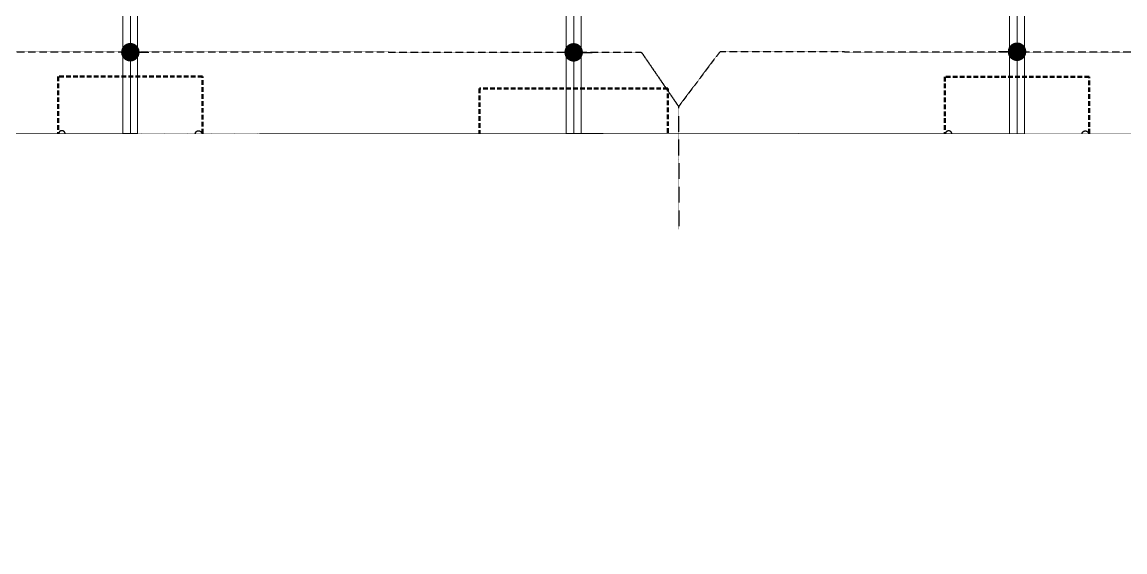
# Model space of a CAD drawing. Header units: centimetres. Extents: x -6122352 to 6876996, y -1694241 to 2592194.
# Drawn here: x 18123 to 33049, y -29302 to -22141 of the extents above; entities that cross this region are included whole.
import ezdxf
from ezdxf.xclip import XClip

# ---------------------------------------------------------------- set-up
doc = ezdxf.new("R2010")
doc.units = ezdxf.units.CM
doc.header["$MEASUREMENT"] = 0
doc.header["$XCLIPFRAME"] = 2
for name, pattern in [('DASHED2', [0.375, 0.25, -0.125]), ('XR-AR-MID-SETTING OUT FOR MASTER$0$23585-XR-AR-MID-GROUND FLOOR$0$23261-XR-AR-SI-GF$0$HIDDEN', [0.375, 0.25, -0.125]), ('XR-AR-MID-SETTING OUT FOR MASTER$0$23585-XR-AR-MID-GROUND FLOOR$0$945-4P-1-101-GROUND FLOOR PLAN$0$XR-MIDDLE-GROUND FLOOR PLAN$0$HIDDEN', [9.524999999999999, 6.35, -3.175]), ('XR-AR-MID-SETTING OUT FOR MASTER$0$23585-XR-AR-MID-GROUND FLOOR$0$945-4P-1-101-GROUND FLOOR PLAN$0$XR-MIDDLE-GROUND FLOOR PLAN$0$HIDDEN2', [0.1875, 0.125, -0.0625])]:
    doc.linetypes.add(name, pattern=pattern)
doc.layers.add('08-Compound Wall-4', color=7, linetype='Continuous', lineweight=25, true_color=0xff4405)
for name, color, linetype, lineweight in [('23585-XR-AR-DAMAC PLOT LIMITS$0$1-Mid units', 41, 'Continuous', 5), ('@ Foundations', 4, 'DASHED2', 50), ('A-ANNO-TEXT', 3, 'Continuous', 25), ('XR-AR-MID-SETTING OUT FOR MASTER$0$23585-XR-AR-MID-GROUND FLOOR$0$$A-GLAZ-WNDO', 232, 'Continuous', 9), ('XR-AR-MID-SETTING OUT FOR MASTER$0$23585-XR-AR-MID-GROUND FLOOR$0$$A-WALL', 1, 'Continuous', 5), ('XR-AR-MID-SETTING OUT FOR MASTER$0$23585-XR-AR-MID-GROUND FLOOR$0$A-DOOR', 31, 'Continuous', 5), ('XR-AR-MID-SETTING OUT FOR MASTER$0$23585-XR-AR-MID-GROUND FLOOR$0$A-DOOR-FULL', 1, 'Continuous', 9), ('XR-AR-MID-SETTING OUT FOR MASTER$0$23585-XR-AR-MID-GROUND FLOOR$0$A-FLOR-OVHD', 9, 'XR-AR-MID-SETTING OUT FOR MASTER$0$23585-XR-AR-MID-GROUND FLOOR$0$23261-XR-AR-SI-GF$0$HIDDEN', 15), ('XR-AR-MID-SETTING OUT FOR MASTER$0$23585-XR-AR-MID-GROUND FLOOR$0$A-FLOR-PATT', 8, 'Continuous', 5), ('XR-AR-MID-SETTING OUT FOR MASTER$0$23585-XR-AR-MID-GROUND FLOOR$0$A-GLAZ-SILL', 8, 'Continuous', 5), ('XR-AR-MID-SETTING OUT FOR MASTER$0$23585-XR-AR-MID-GROUND FLOOR$0$A-GLAZ-WNDO', 232, 'Continuous', 9), ('XR-AR-MID-SETTING OUT FOR MASTER$0$23585-XR-AR-MID-GROUND FLOOR$0$A-WALL', 7, 'Continuous', 30), ('XR-AR-MID-SETTING OUT FOR MASTER$0$23585-XR-AR-MID-GROUND FLOOR$0$A-WALL-FNSH', 9, 'Continuous', 5), ('XR-AR-MID-SETTING OUT FOR MASTER$0$23585-XR-AR-MID-GROUND FLOOR$0$S-COLS', 51, 'Continuous', 40)]:
    doc.layers.add(name, color=color, linetype=linetype, lineweight=lineweight)
for name, color, linetype in [('@MI-REF LAYER', 7, 'Continuous'), ('B_TH_4', 7, 'Continuous'), ('XR-AR-MID-SETTING OUT FOR MASTER$0$23585-XR-AR-MID-GROUND FLOOR$0$A-Flor-Strs', 1, 'Continuous'), ('XR-AR-MID-SETTING OUT FOR MASTER$0$23585-XR-AR-MID-GROUND FLOOR$0$GS-HATCH-FLOOR TILE', 251, 'Continuous')]:
    doc.layers.add(name, color=color, linetype=linetype)

# ---------------------------------------------------------------- blocks, each defined once
blk = doc.blocks.new('23585-XR-AR-DAMAC PLOT LIMITS')
at = {"layer": '23585-XR-AR-DAMAC PLOT LIMITS$0$1-Mid units', "color": 251, "true_color": 0x636466}
for points in [[(496444.1202999996, 2768891.6699), (496426.4250999996, 2768907.8835), (496430.4785000002, 2768912.3073), (496448.1737000002, 2768896.093699999)], [(496440.0669, 2768887.246099999), (496422.3717, 2768903.4597), (496426.4250999996, 2768907.8835), (496444.1202999996, 2768891.6699)], [(496436.0132999998, 2768882.8223), (496418.3183000004, 2768899.0361), (496422.3717, 2768903.4597), (496440.0669, 2768887.246099999)], [(496436.0132999998, 2768882.8223), (496431.9599000001, 2768878.398499999), (496414.2648999998, 2768894.612299999), (496418.3183000004, 2768899.0361)]]:
    blk.add_lwpolyline(points, close=True, dxfattribs=at)
blk = doc.blocks.new('A$Cf093b529')
at = {"layer": 'A-ANNO-TEXT'}
blk.add_blockref('23585-XR-AR-DAMAC PLOT LIMITS', (-495391.9901121984, -2768603.441896566), dxfattribs=at)
blk = doc.blocks.new('XR-AR-MID-SETTING OUT FOR MASTER$0$23585-XR-AR-MID-GROUND FLOOR$0$945-4P-1-101-GROUND FLOOR PLAN$0$XR-MIDDLE-CAR PARK HATCH')
at = {"layer": 'XR-AR-MID-SETTING OUT FOR MASTER$0$23585-XR-AR-MID-GROUND FLOOR$0$A-FLOR-PATT'}
blk.add_lwpolyline([(9250.002853021142, 100.0129149327577), (9249.99679574091, 5500.000000009181), (15050.00005108526, 5502.664669244065), (15050.00005108526, 100.450321876061)], close=True, dxfattribs=at)
blk = doc.blocks.new('*U773')
for points in [[(91, -5.684341886080801e-14), (41, -5.684341886080801e-14), (41, 1021), (91, 1021)], [(0, 0), (38, -5.684341886080801e-14), (38, -50), (50, -50), (50, -122.2246979483663), (0, -122.2246979483663)], [(1100, 2.842170943040401e-14), (1062, -2.842170943040401e-14), (1062, -49.99999999999997), (1050, -49.99999999999997), (1050, -122.2246979483662), (1100, -122.2246979483662)]]:
    blk.add_lwpolyline(points, close=True)
at = {"color": 8, "linetype": 'XR-AR-MID-SETTING OUT FOR MASTER$0$23585-XR-AR-MID-GROUND FLOOR$0$945-4P-1-101-GROUND FLOOR PLAN$0$XR-MIDDLE-GROUND FLOOR PLAN$0$HIDDEN2'}
blk.add_arc((41, -5.684341886080801e-14), 1021, 1.594950045944486e-15, 90, dxfattribs=at)
at = {"layer": 'XR-AR-MID-SETTING OUT FOR MASTER$0$23585-XR-AR-MID-GROUND FLOOR$0$A-GLAZ-SILL', "linetype": 'XR-AR-MID-SETTING OUT FOR MASTER$0$23585-XR-AR-MID-GROUND FLOOR$0$945-4P-1-101-GROUND FLOOR PLAN$0$XR-MIDDLE-GROUND FLOOR PLAN$0$HIDDEN2', "ltscale": 3}
blk.add_lwpolyline([(0, 0), (1100, 0), (1100, -122.2246979483662), (0, -122.2246979483662)], close=True, dxfattribs=at)
blk = doc.blocks.new('*U27')
for points in [[(91, -5.684341886080801e-14), (41, -5.684341886080801e-14), (41, 1021), (91, 1021)], [(0, 0), (38, -5.684341886080801e-14), (38, -50), (50, -50), (50, -249.9999019090924), (0, -249.9999019090924)], [(1100, 2.842170943040401e-14), (1062, -2.842170943040401e-14), (1062, -49.99999999999997), (1050, -49.99999999999997), (1050, -249.9999019090924), (1100, -249.9999019090924)]]:
    blk.add_lwpolyline(points, close=True)
at = {"color": 8, "linetype": 'XR-AR-MID-SETTING OUT FOR MASTER$0$23585-XR-AR-MID-GROUND FLOOR$0$945-4P-1-101-GROUND FLOOR PLAN$0$XR-MIDDLE-GROUND FLOOR PLAN$0$HIDDEN2'}
blk.add_arc((41, -5.684341886080801e-14), 1021, 1.594950045944486e-15, 90, dxfattribs=at)
at = {"layer": 'XR-AR-MID-SETTING OUT FOR MASTER$0$23585-XR-AR-MID-GROUND FLOOR$0$A-GLAZ-SILL', "linetype": 'XR-AR-MID-SETTING OUT FOR MASTER$0$23585-XR-AR-MID-GROUND FLOOR$0$945-4P-1-101-GROUND FLOOR PLAN$0$XR-MIDDLE-GROUND FLOOR PLAN$0$HIDDEN2', "ltscale": 3}
blk.add_lwpolyline([(0, 0), (1100, 0), (1100, -249.9999019090924), (0, -249.9999019090924)], close=True, dxfattribs=at)
blk = doc.blocks.new('XR-AR-MID-SETTING OUT FOR MASTER$0$23585-XR-AR-MID-GROUND FLOOR$0$945-4P-1-101-GROUND FLOOR PLAN$0$XR-MIDDLE-GROUND FLOOR PLAN$0$A$C70344426')
at = {"layer": 'XR-AR-MID-SETTING OUT FOR MASTER$0$23585-XR-AR-MID-GROUND FLOOR$0$A-GLAZ-SILL'}
blk.add_line((0.2499999770719823, 2.649999396845162), (0.2499999770722034, -6.03154830969288e-07), dxfattribs=at)
at = {"layer": 'XR-AR-MID-SETTING OUT FOR MASTER$0$23585-XR-AR-MID-GROUND FLOOR$0$A-GLAZ-WNDO'}
for p, q in [((-2.292779743839901e-08, 2.649999396845162), (-2.292779743839901e-08, 2.599999396845165)), ((-2.292779743839901e-08, 2.649999396845162), (0.2499999770719823, 2.649999396845162)), ((-2.292779743839901e-08, 2.599999396845165), (0.14999997707221, 2.599999396845165)), ((0.14999997707221, 2.599999396845165), (0.14999997707221, 2.649999396845162)), ((0.14999997707221, 2.599999396845165), (0.1499999770722091, -6.031548327456449e-07)), ((-2.29277832275443e-08, 1.799999396845166), (-2.29277832275443e-08, 1.749999396845167)), ((0.14999997707221, 1.799999396845166), (-2.29277832275443e-08, 1.799999396845166)), ((0.14999997707221, 1.749999396845167), (0.14999997707221, 1.799999396845166)), ((-2.29277832275443e-08, 1.749999396845167), (0.14999997707221, 1.749999396845167)), ((-2.29277832275443e-08, 0.8999993968451641), (-2.292778233936588e-08, 0.8499993968451669)), ((0.14999997707221, 0.8999993968451641), (-2.29277832275443e-08, 0.8999993968451641)), ((0.14999997707221, 0.8499993968451669), (0.14999997707221, 0.8999993968451641)), ((-2.292778233936588e-08, 0.8499993968451669), (0.14999997707221, 0.8499993968451669)), ((-2.292778233936588e-08, 0.8499993968451669), (-2.292778233936588e-08, 0.04999939684516619)), ((0.1499999770722091, 0.04999939684516619), (-2.292778233936588e-08, 0.04999939684516619)), ((-2.29278782626352e-08, -6.031548451801427e-07), (-2.29278782626352e-08, 0.04999939684515198)), ((0.1499999770722091, -6.03154830969288e-07), (0.1499999770722091, 0.04999939684516619)), ((0.2499999770722034, -6.03154830969288e-07), (-2.292778233936588e-08, -6.03154830969288e-07))]:
    blk.add_line(p, q, dxfattribs=at)
blk.add_lwpolyline([(0.04999997707220061, 1.799999396845166), (0.04999997707219972, 2.599999396845165), (-2.292779743839901e-08, 2.599999396845165), (-2.292779566204217e-08, 0.8999993968451641), (0.0499999770722015, 0.8999993968451641), (0.04999997707220061, 1.749999396845167)], dxfattribs=at)
blk.add_lwpolyline([(-2.292779566204217e-08, 0.8499993968451669), (-2.292779655022059e-08, 0.04999939684516619), (0.04999997707220061, 0.04999939684516619), (0.0499999770722015, 0.8499993968451669)], close=True, dxfattribs=at)
blk = doc.blocks.new('*U28')
for points in [[(0, 69.99999979828543), (38, 69.99999979828549), (38, 119.9999997982854), (50, 119.9999997982854), (50, 179.9999998655237), (0, 179.9999998655237)], [(1100, 69.9999997982854), (1062, 69.99999979828546), (1062, 119.9999997982854), (1050, 119.9999997982854), (1050, 179.9999998655236), (1100, 179.9999998655236)], [(91, 69.99999979828549), (41, 69.99999979828549), (41, -951.0000002017147), (91, -951.0000002017147)]]:
    blk.add_lwpolyline(points, close=True)
at = {"color": 8, "linetype": 'XR-AR-MID-SETTING OUT FOR MASTER$0$23585-XR-AR-MID-GROUND FLOOR$0$945-4P-1-101-GROUND FLOOR PLAN$0$XR-MIDDLE-GROUND FLOOR PLAN$0$HIDDEN2'}
blk.add_arc((41, 69.99999979828549), 1021, 270, 0, dxfattribs=at)
at = {"layer": 'XR-AR-MID-SETTING OUT FOR MASTER$0$23585-XR-AR-MID-GROUND FLOOR$0$A-GLAZ-SILL', "linetype": 'XR-AR-MID-SETTING OUT FOR MASTER$0$23585-XR-AR-MID-GROUND FLOOR$0$945-4P-1-101-GROUND FLOOR PLAN$0$XR-MIDDLE-GROUND FLOOR PLAN$0$HIDDEN2', "ltscale": 3}
blk.add_lwpolyline([(0, 69.99999979828543), (1100, 69.99999979828543), (1100, 179.9999998655236), (0, 179.9999998655236)], close=True, dxfattribs=at)
blk = doc.blocks.new('XR-AR-MID-SETTING OUT FOR MASTER$0$23585-XR-AR-MID-GROUND FLOOR$0$945-4P-1-101-GROUND FLOOR PLAN$0$XR-MIDDLE-GROUND FLOOR PLAN$0$A$C2DB306E2')
at = {"layer": 'XR-AR-MID-SETTING OUT FOR MASTER$0$23585-XR-AR-MID-GROUND FLOOR$0$A-DOOR-FULL'}
for p, q in [((0.1500002073711251, 1.24999990754791), (0.05000020737113076, 1.24999990754791)), ((0.05000020737113076, 1.24999990754791), (0.05000020737113076, 1.199999907547909)), ((0.05000020737113076, 1.199999907547909), (0.1500002073711251, 1.199999907547909)), ((0.1500002073711251, 1.199999907547909), (0.1500002073711251, 1.24999990754791)), ((2.073711318217875e-07, 0.7999999075479082), (2.073711318217875e-07, -9.245209264818754e-08)), ((2.073711318217875e-07, 0.7999999075479082), (0.04000020737113097, 0.7999999075479082)), ((0.04000020737113097, 0.7999999075479082), (0.04000020737113452, -9.245209264818754e-08)), ((0.05000020737113253, 0.3499999075479089), (0.05000020737113253, 0.3999999075479096)), ((0.05000020737113253, 0.3999999075479096), (0.1500002073711322, 0.399999907547908)), ((0.1500002073711322, 0.3499999075479073), (0.05000020737113253, 0.3499999075479089)), ((0.1500002073711322, 0.399999907547908), (0.1500002073711322, 0.3499999075479073)), ((2.073711318217875e-07, -9.245209264818754e-08), (0.04000020737113452, -9.245209264818754e-08))]:
    blk.add_line(p, q, dxfattribs=at)
at = {"layer": 'XR-AR-MID-SETTING OUT FOR MASTER$0$23585-XR-AR-MID-GROUND FLOOR$0$A-GLAZ-SILL', "linetype": 'XR-AR-MID-SETTING OUT FOR MASTER$0$23585-XR-AR-MID-GROUND FLOOR$0$945-4P-1-101-GROUND FLOOR PLAN$0$XR-MIDDLE-GROUND FLOOR PLAN$0$HIDDEN2', "ltscale": 3}
for p, q in [((0.05000020737113076, 1.199999907547909), (0.05000020737113431, 0.399999907547908)), ((0.1500002073711251, 1.199999907547909), (0.1500002073711304, 0.3999999075479083))]:
    blk.add_line(p, q, dxfattribs=at)
blk = doc.blocks.new('XR-AR-MID-SETTING OUT FOR MASTER$0$23585-XR-AR-MID-GROUND FLOOR$0$945-4P-1-101-GROUND FLOOR PLAN$0$XR-MIDDLE-GROUND FLOOR PLAN$0$WRFWF')
at = {"layer": 'XR-AR-MID-SETTING OUT FOR MASTER$0$23585-XR-AR-MID-GROUND FLOOR$0$A-FLOR-OVHD', "linetype": 'XR-AR-MID-SETTING OUT FOR MASTER$0$23585-XR-AR-MID-GROUND FLOOR$0$945-4P-1-101-GROUND FLOOR PLAN$0$XR-MIDDLE-GROUND FLOOR PLAN$0$HIDDEN', "ltscale": 0.1}
for p, q in [((9250.00889430586, 14089.9999996908), (9250.008894346622, 9909.449274283641)), ((10350.00889432596, 14089.44927426482), (9250.008894305867, 14089.44927426484)), ((10350.00889432159, 13809.44927426483), (9250.008894308598, 13809.44927426484)), ((10350.00889431722, 13529.44927426483), (9250.008894311328, 13529.44927426484)), ((10350.00889431286, 13249.44927426483), (9250.008894314058, 13249.44927426484)), ((10350.00889431286, 12969.44927426484), (9250.008894314054, 12969.44927426485)), ((10350.00889431285, 12689.44927426484), (9250.00889431405, 12689.44927426486)), ((10350.00889431285, 12409.44927426485), (9250.008894314047, 12409.44927426486)), ((10350.00889431284, 12129.44927426485), (9250.008894314044, 12129.44927426487)), ((10350.00889431284, 11849.44927426486), (9250.00889431404, 11849.44927426487)), ((10350.00889431284, 11569.44927426486), (9250.008894314036, 11569.44927426488)), ((10350.00889431283, 11289.44927426487), (9250.00889431403, 11289.44927426488)), ((10350.00889431283, 11009.44927426487), (9250.008894314027, 11009.44927426489)), ((10350.00889432794, 11009.4492742833), (10350.00889432794, 9909.449274272882)), ((10350.00889432794, 9909.449274272882), (9250.008894346622, 9909.449274283641))]:
    blk.add_line(p, q, dxfattribs=at)
blk.add_lwpolyline([(10350.00889430916, 14369.99999969173), (10350.00889431698, 11009.4492742833)], dxfattribs=at)
blk = doc.blocks.new('*U26')
at = {"color": 0, "linetype": 'ByBlock'}
blk.add_line((0, 300.373844656252), (0, 0), dxfattribs=at)
at = {"color": 0, "linetype": 'ByBlock', "const_width": 15.00000006679886}
blk.add_lwpolyline([(194.8557167125982, 187.8738441410269), (0, 300.373844656252), (-194.8557167125982, 187.8738441410269)], dxfattribs=at)
blk.add_circle((0, 0), 45.00000020605512)
blk = doc.blocks.new('XR-AR-MID-SETTING OUT FOR MASTER$0$23585-XR-AR-MID-GROUND FLOOR$0$A$C08698786')
at = {"layer": 'XR-AR-MID-SETTING OUT FOR MASTER$0$23585-XR-AR-MID-GROUND FLOOR$0$S-COLS', "color": 252, "lineweight": 30}
for points in [[(5900.001027584076, 11147.2902572155), (5900.001027584076, 9747.290257692337), (6100.001027584076, 9747.290257453918), (6100.001027584076, 11147.29025769234)], [(-100.029412984848, 9156.81441116333), (-100.029412984848, 7756.814410686493), (99.97058701515198, 7756.81441116333), (99.97058701515198, 9156.814410686493)], [(-99.99135446548462, 6699.998335123062), (-99.99135446548462, 5499.998335123062), (100.0086455345154, 5499.998334884644), (100.0086455345154, 6699.998334646225)], [(5900.001601219177, 6500), (5900.001601219177, 5499.999999523163), (6100.001601219177, 5500), (6100.001601219177, 6499.999999523163)]]:
    blk.add_lwpolyline(points, close=True, dxfattribs=at)
blk = doc.blocks.new('XR-AR-MID-SETTING OUT FOR MASTER')
at = {"layer": 'XR-AR-MID-SETTING OUT FOR MASTER$0$23585-XR-AR-MID-GROUND FLOOR$0$A-Flor-Strs', "color": 8}
for p, q in [((5900.008223325014, 5802.664086818695), (4249.995741575956, 5802.666512012482)), ((5900.008222848177, 5502.664668560028), (4249.999916404486, 5502.666511535645))]:
    blk.add_line(p, q, dxfattribs=at)
at = {"layer": 'XR-AR-MID-SETTING OUT FOR MASTER$0$23585-XR-AR-MID-GROUND FLOOR$0$A-WALL', "color": 8}
for points in [[(99.99999931454659, 19472.65428209305), (-99.99999925494194, 19472.65428256989), (-99.998236566782, 5500.00000667572), (100.0017631351948, 5500.000006198883), (99.9995484650135, 8850.141927242279), (1100.048611491919, 8850.10940027237), (1100.048611015081, 8950.109399795532), (100.03925588727, 8950.072475910187), (100.0088088810444, 10949.9982419014), (2099.951952844858, 10949.99824142456), (2099.998660355806, 9950.143901348114), (2199.988806992769, 9950.143900871277), (2200.057162195444, 11149.97698402405), (2100.075846284628, 11149.97698354721), (2100.039519578218, 11049.97698402405), (100.0088088810444, 11049.99824142456)], [(5899.999999791384, 19472.65428161621), (6099.999999731779, 19472.65428209305), (6100.001724034548, 5500.167464256287), (5900.001724511385, 5500.167624473572), (5900.00086197257, 14852.65960931778), (5500.076263397932, 14852.66031265259), (5500.0762629807, 14952.66031169891), (5900.000431150198, 14952.65961027145)], [(3400.011432737112, 12202.66620731354), (3500.05377843976, 12202.66548633575), (3500.054259866476, 11502.6662735939), (4400.00315502286, 11502.6662735939), (4400.003322631121, 11252.66687631607), (3650.009347468615, 11252.66637420654), (3650.00999417901, 11027.59896087646), (3399.999906569719, 11027.60113668442)], [(4249.99788531661, 5499.997992992401), (3049.999798089266, 5499.998546600342), (3049.999915927649, 5749.998607635498), (4000.1953599751, 5749.998309612274), (4000.194991916418, 8849.999089241028), (3300.031373769045, 8849.999089241028), (3300.03137382865, 8950.028236865997), (3399.980282574892, 8950.188519954681), (3400.07691988349, 9927.598960876465), (3649.996516317129, 9927.59895992279), (3650.010299950838, 9100.016639709473), (4249.999546438456, 9099.986570835114)], [(2100.104106515646, 8950.142809391022), (2099.943570882082, 9050.155592918396), (2199.988806694746, 9050.153767585754), (2199.989685982466, 8950.146322250366), (2300.031373292208, 8950.151598453522), (2300.031373888254, 8850.08178806305), (2000.048611432314, 8850.14280796051), (2000.048610955477, 8950.14280796051)], [(99.9999164044857, 5750.000005722046), (399.9999158680439, 5750.00000667572), (399.9998005926609, 5499.999855995178), (99.99991658329964, 5500.000007152557)]]:
    blk.add_lwpolyline(points, close=True, dxfattribs=at)
blk.add_lwpolyline([(2100.039519578218, 11049.97698402405), (2100.039519578218, 10949.99824142456)], dxfattribs=at)
at = {"layer": 'XR-AR-MID-SETTING OUT FOR MASTER$0$23585-XR-AR-MID-GROUND FLOOR$0$A-WALL-FNSH', "color": 8}
for points in [[(2080.02239587903, 10929.99824142456), (119.995479375124, 10929.99824142456), (119.9793129861355, 8972.785739421844), (1100.04861047864, 8972.787498474121), (1100.048610597849, 8952.787498474121)], [(2099.966006189585, 9949.988984107971), (2079.984055787325, 9949.990225315094), (2080.02239587903, 10929.99824142456)]]:
    blk.add_lwpolyline(points, dxfattribs=at)
at = {"layer": '08-Compound Wall-4', "ltscale": 100}
blk.add_blockref('XR-AR-MID-SETTING OUT FOR MASTER$0$23585-XR-AR-MID-GROUND FLOOR$0$945-4P-1-101-GROUND FLOOR PLAN$0$XR-MIDDLE-CAR PARK HATCH', (-9150.000085264444, 0.1875896453857422), dxfattribs=at)
at = {"layer": 'XR-AR-MID-SETTING OUT FOR MASTER$0$23585-XR-AR-MID-GROUND FLOOR$0$$A-GLAZ-WNDO', "color": 8, "xscale": -1000.000000000001, "yscale": 1000.000000000001, "zscale": 1000.000000000001, "rotation": 270}
blk.add_blockref('XR-AR-MID-SETTING OUT FOR MASTER$0$23585-XR-AR-MID-GROUND FLOOR$0$945-4P-1-101-GROUND FLOOR PLAN$0$XR-MIDDLE-GROUND FLOOR PLAN$0$A$C70344426', (400.0005185902119, 5499.999113082886), dxfattribs=at)
at = {"layer": 'XR-AR-MID-SETTING OUT FOR MASTER$0$23585-XR-AR-MID-GROUND FLOOR$0$$A-WALL', "color": 8}
blk.add_blockref('XR-AR-MID-SETTING OUT FOR MASTER$0$23585-XR-AR-MID-GROUND FLOOR$0$945-4P-1-101-GROUND FLOOR PLAN$0$XR-MIDDLE-GROUND FLOOR PLAN$0$WRFWF', (-9150.000085562468, -796.7907695770264), dxfattribs=at)
at = {"layer": 'XR-AR-MID-SETTING OUT FOR MASTER$0$23585-XR-AR-MID-GROUND FLOOR$0$A-DOOR', "color": 8, "xscale": -1000.000000000001, "yscale": 1000.000000000001, "zscale": 1000.000000000001, "rotation": 270}
blk.add_blockref('XR-AR-MID-SETTING OUT FOR MASTER$0$23585-XR-AR-MID-GROUND FLOOR$0$945-4P-1-101-GROUND FLOOR PLAN$0$XR-MIDDLE-GROUND FLOOR PLAN$0$A$C2DB306E2', (750.048703700304, 8800.109192848206), dxfattribs=at)
at = {"layer": 'XR-AR-MID-SETTING OUT FOR MASTER$0$23585-XR-AR-MID-GROUND FLOOR$0$A-DOOR-FULL', "color": 8, "rotation": 90}
blk.add_blockref('*U27', (3399.986430436373, 9927.598960399628), dxfattribs=at)
at = {"layer": 'XR-AR-MID-SETTING OUT FOR MASTER$0$23585-XR-AR-MID-GROUND FLOOR$0$A-DOOR-FULL', "color": 8, "xscale": 0.8181820445283869, "yscale": 0.8181820445283869, "zscale": 0.8181820445283869, "rotation": 90}
blk.add_blockref('*U773', (2099.986753255129, 9050.14365196228), dxfattribs=at)
at = {"layer": 'XR-AR-MID-SETTING OUT FOR MASTER$0$23585-XR-AR-MID-GROUND FLOOR$0$A-DOOR-FULL', "color": 8, "xscale": -0.909090909090913, "yscale": 0.909090909090913, "zscale": 0.909090909090913}
blk.add_blockref('*U28', (3300.031373530626, 8786.391873836517), dxfattribs=at)
at = {"layer": 'XR-AR-MID-SETTING OUT FOR MASTER$0$23585-XR-AR-MID-GROUND FLOOR$0$A-Flor-Strs', "color": 8}
blk.add_blockref('*U26', (5075.001124709845, 5502.291454792023), dxfattribs=at)
at = {"layer": 'XR-AR-MID-SETTING OUT FOR MASTER$0$23585-XR-AR-MID-GROUND FLOOR$0$GS-HATCH-FLOOR TILE', "color": 8}
blk.add_blockref('XR-AR-MID-SETTING OUT FOR MASTER$0$23585-XR-AR-MID-GROUND FLOOR$0$A$C08698786', (-1.490116119384766e-07, 0), dxfattribs=at)
blk = doc.blocks.new('MID UNIT')
at = {"xscale": 0.001, "yscale": 0.001, "zscale": 0.001}
blk.add_blockref('XR-AR-MID-SETTING OUT FOR MASTER', (0, 0), dxfattribs=at)
blk = doc.blocks.new('TH_4')
blk.add_blockref('MID UNIT', (495802.3053798428, 2769130.514097063))
at = {"xscale": -1}
blk.add_blockref('MID UNIT', (495826.3053798475, 2769130.514097063), dxfattribs=at)
blk.add_blockref('MID UNIT', (495814.3053798475, 2769130.514097063), dxfattribs=at)
blk.add_blockref('MID UNIT', (495814.3053798428, 2769130.514097063))
blk = doc.blocks.new('A$C780da55d')
at = {"layer": 'B_TH_4', "xscale": 1.000039159572381, "yscale": 1.000039159572381, "zscale": 1.000039159572381}
blk.add_blockref('TH_4', (-495814.0704651335, -2769239.302089663), dxfattribs=at)
blk = doc.blocks.new('23585-XR-AR-MALDIVE-2$0$TH_4')
blk.add_blockref('A$C780da55d', (495794.655359471, 2769130.864096801))
at = {"layer": '@ Foundations', "linetype": 'DASHED2', "ltscale": 0.25}
for points in [[(495807.1304292943, 2769139.687015211), (495809.4804292943, 2769139.687015211), (495809.4804292943, 2769142.637015211), (495807.1304292943, 2769142.637015211)], [(495819.1304292943, 2769139.687015211), (495821.4804292943, 2769139.687015211), (495821.4804292943, 2769142.637015211), (495819.1304292943, 2769142.637015211)], [(495813.0304292943, 2769135.399929025), (495815.5804292943, 2769135.399929025), (495815.5804292943, 2769140.499929024), (495813.0304292943, 2769140.499929024)], [(495807.3304292943, 2769135.239815211), (495809.2804292943, 2769135.239815211), (495809.2804292943, 2769137.789815211), (495807.3304292943, 2769137.789815211)], [(495819.3304292943, 2769135.239815211), (495821.2804292943, 2769135.239815211), (495821.2804292943, 2769137.789815211), (495819.3304292943, 2769137.789815211)]]:
    blk.add_lwpolyline(points, close=True, dxfattribs=at)
blk = doc.blocks.new('_Dot')
at = {"color": 0, "linetype": 'ByBlock', "lineweight": -2}
blk.add_line((-0.5, 0), (-1, 0), dxfattribs=at)
at = {"color": 0, "linetype": 'ByBlock', "const_width": 0.5}
blk.add_lwpolyline([(-0.25, 0, 1), (0.25, 0, 1)], format="xyb", close=True, dxfattribs=at)

msp = doc.modelspace()

# ---------------------------------------------------------------- hatches: boundary and pattern name
at = {"layer": '@MI-REF LAYER'}
h = msp.add_hatch(dxfattribs=at)
h.set_pattern_fill('ANSI31', color=256, scale=1999.999998458916, angle=186.7183412143764)
h.set_pattern_definition([(231.7183412143764, (-2377109729.195271, -1504175463.930205), (196.2436825049419, -154.8819453021617), [])])
h.paths.add_polyline_path([(43738.68073460458, -23655.90952470124), (43736.25648319626, -37929.51737877565), (37486.01097863109, -37928.44418349574), (37486.197243826, -37627.81458012816), (13684.76385099723, -37623.72777045512), (13684.84687722102, -37924.35742077498), (7434.601372835674, -37923.28422825205), (7437.096943610057, -23649.45334290319)])

# ---------------------------------------------------------------- block references
at = {"layer": '@MI-REF LAYER', "xscale": 1000, "yscale": 1000, "zscale": 1000, "rotation": 312.4882903633292}
msp.add_blockref('A$Cf093b529', (-891608.7329339073, 539022.7201118186), dxfattribs=at)

# ---------------------------------------------------------------- next in the draw order: block references
at = {"layer": '@MI-REF LAYER'}
ref = msp.add_blockref('23585-XR-AR-MALDIVE-2$0$TH_4', (496315359.3231163, 2769027187.440401), dxfattribs=dict(at, xscale=1000, yscale=1000, zscale=1000, rotation=179.9901620673911))
XClip(ref).set_block_clipping_path([(495793.2153157629, 2769154.4444269473), (495793.2173948847, 2769130.5145464716), (495835.2580214902, 2769130.5142366327), (495835.25754821487, 2769154.44424064), (495826.3056661505, 2769154.414231853), (495820.30566120474, 2769154.4142318536), (495814.3055188013, 2769154.4143793155), (495808.30551642505, 2769154.4143793155), (495802.30551159196, 2769154.414379318)])

# ---------------------------------------------------------------- next in the draw order: linework, layer by layer
at = {"layer": '@MI-REF LAYER', "linetype": 'DASHED2', "extrusion": (4.964743170592772e-13, -6.924064988280795e-09, 1), "elevation": 20.83403180205448}
for points in [[(13588.79300795808, -22543.28694082297), (26502.89635615297, -22545.58369591135), (27008.98939341821, -23282.11886759199)], [(37588.80207099811, -22546.45350999113), (27564.90586245121, -22544.67592948096), (27008.98939341821, -23282.11886759199)]]:
    msp.add_lwpolyline(points, dxfattribs=at)
at = {"layer": '@MI-REF LAYER', "const_width": 5}
msp.add_lwpolyline([(43738.65846700972, -23655.68647766218), (43736.3707715126, -37929.51739833178), (37486.01097861192, -37928.44418374942), (37486.19724531186, -37627.81457926358), (13684.7638511035, -37623.72777036965), (13684.84687715578, -37924.35742079547), (7434.601372811749, -37923.28422822593), (7437.096943796291, -23649.45334273261)], close=True, dxfattribs=at)

# ---------------------------------------------------------------- next in the draw order: block references
at = {"layer": '@MI-REF LAYER', "extrusion": (1.226161353367221e-11, -6.924054149214621e-09, 1), "xscale": 250, "yscale": 250, "zscale": 250, "rotation": 180.0566063726187}
for p in [(19589.01064626421, -22547.92681459777, 0.0001563632590948548), (25588.79163480248, -22549.73173724613, 0.0001564493234727753)]:
    msp.add_blockref('_Dot', p, dxfattribs=at)
at = {"layer": '@MI-REF LAYER', "extrusion": (-4.247574523478117e-13, -6.924064993051682e-09, 1), "xscale": -249.9999999999999, "yscale": 249.9999999999999, "zscale": 250, "rotation": 180.0413421970068}
msp.add_blockref('_Dot', (31588.79805076614, -22541.34083022182, 20.83403177295399), dxfattribs=at)

# ---------------------------------------------------------------- next in the draw order: wipeouts: each hides what was drawn before it
at = {"color": 10}
msp.add_wipeout([(43738.68073460458, -23655.909524701237), (43736.25648319626, -37929.51737877564), (37486.010978631086, -37928.44418349573), (37486.197243826, -37627.81458012815), (13684.763850997228, -37623.72777045512), (13684.846877221024, -37924.35742077497), (7434.601372835674, -37923.28422825205), (7437.096943610057, -23649.453342903194)], dxfattribs=at).dxf.layer = '@MI-REF LAYER'

# ---------------------------------------------------------------- next in the draw order: linework, layer by layer
at = {"layer": '@MI-REF LAYER', "linetype": 'DASHED2', "extrusion": (4.964743170592772e-13, -6.924064988280795e-09, 1), "elevation": 20.83402033795739}
msp.add_lwpolyline([(27008.98939341821, -23282.11886759199), (27010.40461450719, -24937.80759971039)], dxfattribs=at)

# ---------------------------------------------------------------- next in the draw order: wipeouts: each hides what was drawn before it
at = {"color": 10}
msp.add_wipeout([(28969.497974681966, -26800.08700847163), (24469.49798336995, -26799.806042783923), (24469.61263041964, -24963.59454151293), (28969.612621328404, -24963.875506760396), (28969.49797454755, -26800.08700832488)], dxfattribs=at).dxf.layer = '@MI-REF LAYER'

doc.saveas('drawing.dxf')
